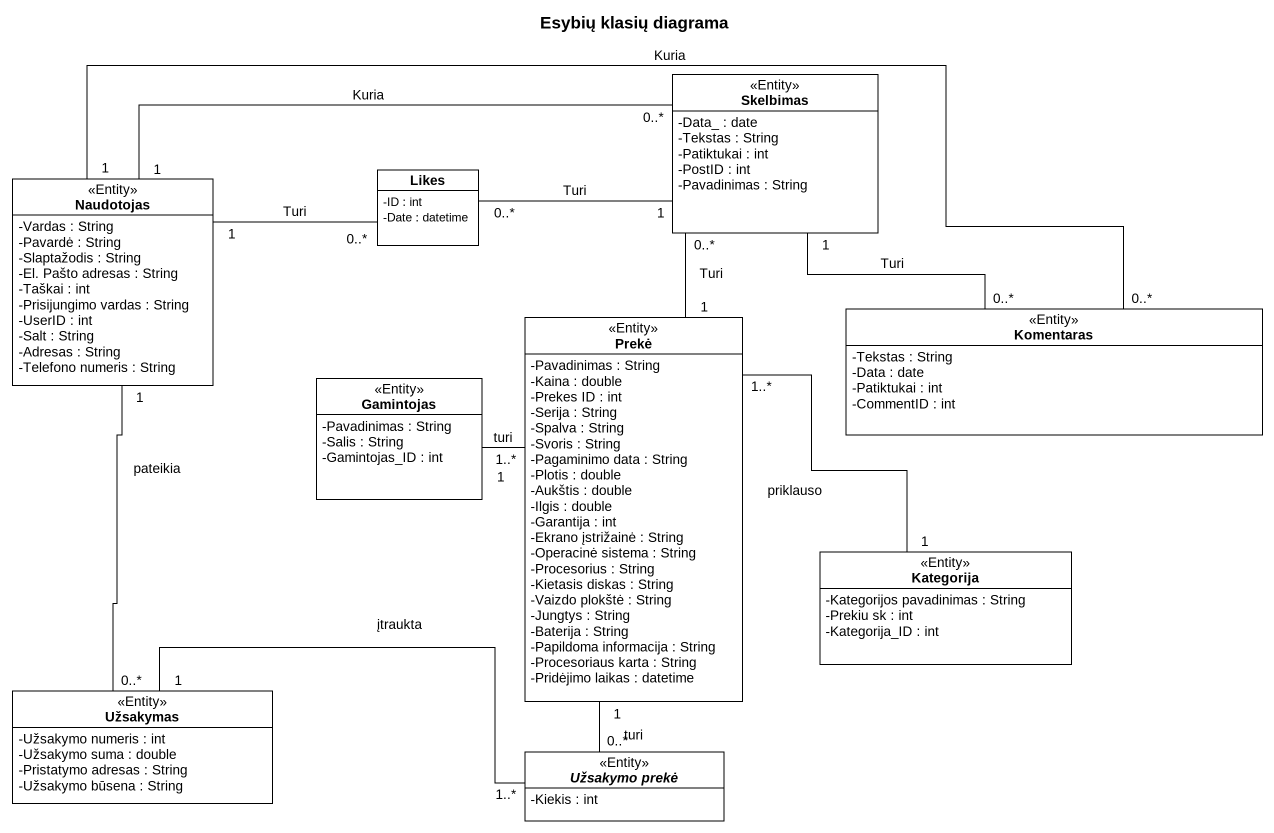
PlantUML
@startuml
title Esybių klasių diagrama
hide circle
hide empty members
skinparam classAttributeIconSize 0
class Skelbimas <<Entity>> {
  -Data_ : date
  -Tekstas : String
  -Patiktukai : int
  -PostID : int
  -Pavadinimas : String
}
class Naudotojas <<Entity>> {
  -Vardas : String
  -Pavardė : String
  -Slaptažodis : String
  -El. Pašto adresas : String
  -Taškai : int
  -Prisijungimo vardas : String
  -UserID : int
  -Salt : String
  -Adresas : String
  -Telefono numeris : String
}
class Likes {
  -ID : int
  -Date : datetime
}
class Prekė <<Entity>> {
  -Pavadinimas : String
  -Kaina : double
  -Prekes ID : int
  -Serija : String
  -Spalva : String
  -Svoris : String
  -Pagaminimo data : String
  -Plotis : double
  -Aukštis : double
  -Ilgis : double
  -Garantija : int
  -Ekrano įstrižainė : String
  -Operacinė sistema : String
  -Procesorius : String
  -Kietasis diskas : String
  -Vaizdo plokštė : String
  -Jungtys : String
  -Baterija : String
  -Papildoma informacija : String
  -Procesoriaus karta : String
  -Pridėjimo laikas : datetime
}
class Komentaras <<Entity>> {
  -Tekstas : String
  -Data : date
  -Patiktukai : int
  -CommentID : int
}
class Gamintojas <<Entity>> {
  -Pavadinimas : String
  -Salis : String
  -Gamintojas_ID : int
}
class Kategorija <<Entity>> {
  -Kategorijos pavadinimas : String
  -Prekiu sk : int
  -Kategorija_ID : int
}
class Užsakymas <<Entity>> {
  -Užsakymo numeris : int
  -Užsakymo suma : double
  -Pristatymo adresas : String
  -Užsakymo būsena : String
}
abstract class "Užsakymo prekė" as Užsakymo_prekė <<Entity>> {
  -Kiekis : int
}
Skelbimas "0..*" -left- "1" Naudotojas : Kuria
Skelbimas "1" -- "0..*" Komentaras : Turi
Naudotojas "1" -- "0..*" Užsakymas : pateikia
Likes "0..*" -right- "1" Skelbimas : Turi
Likes "0..*" -left- "1" Naudotojas : Turi
Prekė "1" -up- "0..*" Skelbimas : Turi
Prekė "1..*" -left- "1" Gamintojas : turi
Prekė "1..*" -right- "1" Kategorija : priklauso
Prekė "1" -- "0..*" Užsakymo_prekė : turi
Komentaras "0..*" -left- "1" Naudotojas : Kuria
Užsakymas "1" -right- "1..*" Užsakymo_prekė : įtraukta
@enduml
